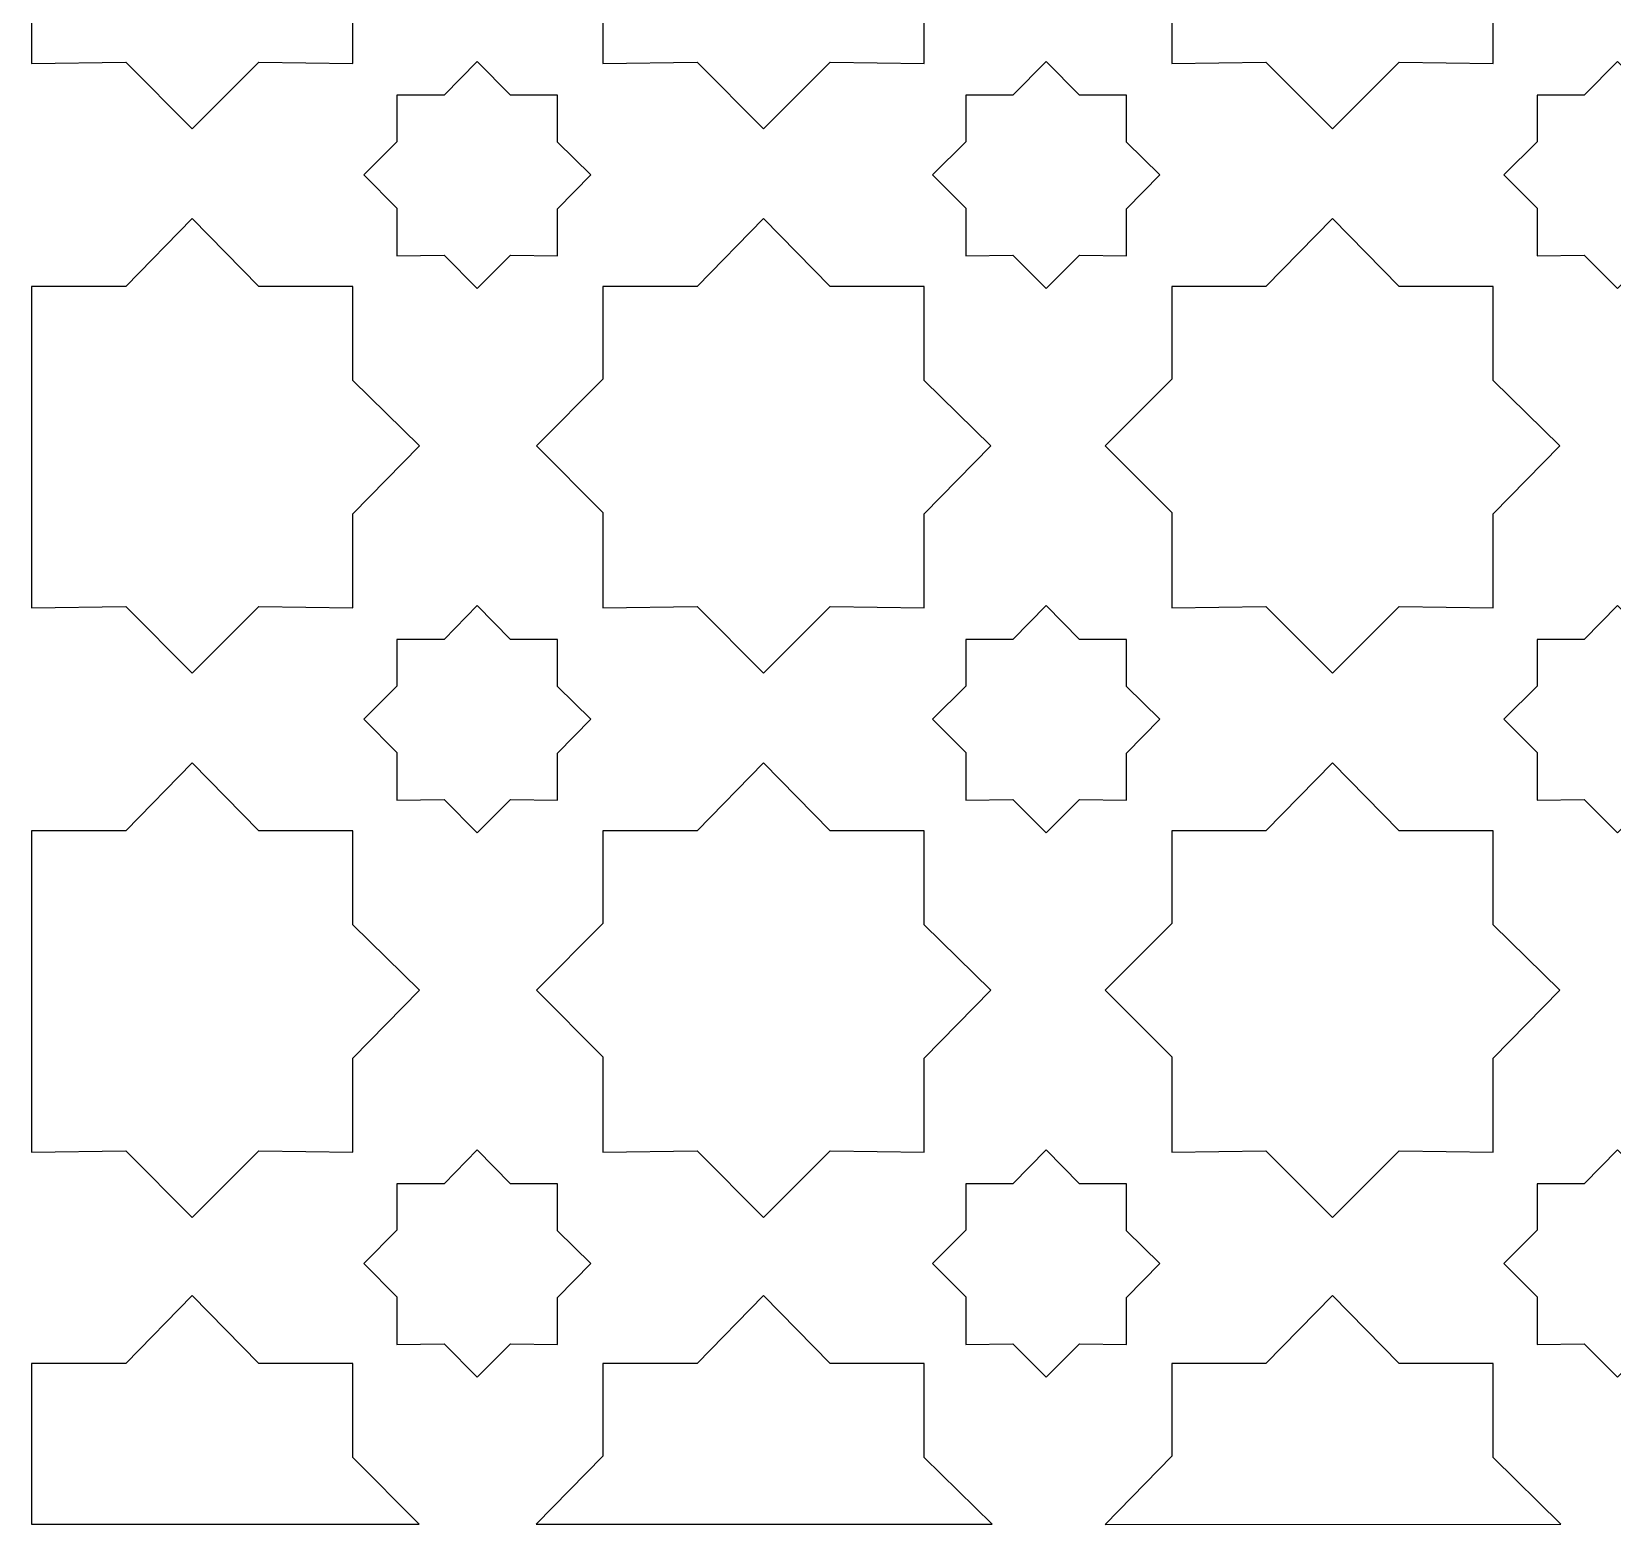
# Model space of a CAD drawing. Header units: centimetres. Extents: x -82 to 82, y -124 to 124.
# Drawn here: x -82.41 to -47.98, y -123.62 to -91.1 of the extents above; entities that cross this region are included whole.
import ezdxf

# ---------------------------------------------------------------- set-up
doc = ezdxf.new("R2010")
doc.units = ezdxf.units.CM
doc.header["$MEASUREMENT"] = 0
doc.layers.add('layer 1', color=7, linetype='Continuous')

msp = doc.modelspace()

# ---------------------------------------------------------------- linework, layer by layer
at = {"layer": 'layer 1', "color": 175}
for points, knots in [([(-82.41179, -84.79789), (-82.41179, -84.79789), (-80.36148, -84.79789), (-80.36148, -84.79789), (-80.36148, -84.79789), (-80.36148, -84.79789), (-78.91178, -83.32079), (-78.91178, -83.32079), (-78.91178, -83.32079), (-78.91178, -83.32079), (-77.46207, -84.79789), (-77.46207, -84.79789), (-77.46207, -84.79789), (-77.46207, -84.79789), (-75.41179, -84.79789), (-75.41179, -84.79789), (-75.41179, -84.79789), (-75.41179, -84.79789), (-75.41179, -86.84817), (-75.41179, -86.84817), (-75.41179, -86.84817), (-75.41179, -86.84817), (-73.96203, -88.27054), (-73.96203, -88.27054), (-73.96203, -88.27054), (-73.96203, -88.27054), (-75.41179, -89.74768), (-75.41179, -89.74768), (-75.41179, -89.74768), (-75.41179, -89.74768), (-75.41179, -91.79789), (-75.41179, -91.79789), (-75.41179, -91.79789), (-75.41179, -91.79789), (-77.46196, -91.77051), (-77.46196, -91.77051), (-77.46196, -91.77051), (-77.46196, -91.77051), (-78.91178, -93.22028), (-78.91178, -93.22028), (-78.91178, -93.22028), (-78.91178, -93.22028), (-80.36156, -91.7705), (-80.36156, -91.7705), (-80.36156, -91.7705), (-80.36156, -91.7705), (-82.41179, -91.79789), (-82.41179, -91.79789), (-82.41179, -91.79789), (-82.41179, -89.46456), (-82.41178, -87.13122), (-82.41179, -84.79789)], [0, 0, 0, 0, 0.07142857, 0.07142857, 0.07142857, 0.07142857, 0.14285714, 0.14285714, 0.14285714, 0.14285714, 0.21428571, 0.21428571, 0.21428571, 0.21428571, 0.28571429, 0.28571429, 0.28571429, 0.28571429, 0.35714286, 0.35714286, 0.35714286, 0.35714286, 0.42857143, 0.42857143, 0.42857143, 0.42857143, 0.5, 0.5, 0.5, 0.5, 0.57142857, 0.57142857, 0.57142857, 0.57142857, 0.64285714, 0.64285714, 0.64285714, 0.64285714, 0.71428571, 0.71428571, 0.71428571, 0.71428571, 0.78571429, 0.78571429, 0.78571429, 0.78571429, 0.85714286, 0.85714286, 0.85714286, 0.85714286, 1, 1, 1, 1]), ([(-69.96578, -86.82081), (-69.96578, -86.82081), (-69.96579, -84.79789), (-69.96579, -84.79789), (-69.96579, -84.79789), (-69.96579, -84.79789), (-67.91548, -84.79789), (-67.91548, -84.79789), (-67.91548, -84.79789), (-67.91548, -84.79789), (-66.46578, -83.32079), (-66.46578, -83.32079), (-66.46578, -83.32079), (-66.46578, -83.32079), (-65.01607, -84.79789), (-65.01607, -84.79789), (-65.01607, -84.79789), (-65.01607, -84.79789), (-62.96579, -84.79789), (-62.96579, -84.79789), (-62.96579, -84.79789), (-62.96579, -84.79789), (-62.96579, -86.84817), (-62.96579, -86.84817), (-62.96579, -86.84817), (-62.96579, -86.84817), (-61.51603, -88.27054), (-61.51603, -88.27054), (-61.51603, -88.27054), (-61.51603, -88.27054), (-62.96579, -89.74768), (-62.96579, -89.74768), (-62.96579, -89.74768), (-62.96579, -89.74768), (-62.96579, -91.79789), (-62.96579, -91.79789), (-62.96579, -91.79789), (-62.96579, -91.79789), (-65.01596, -91.77051), (-65.01596, -91.77051), (-65.01596, -91.77051), (-65.01596, -91.77051), (-66.46578, -93.22028), (-66.46578, -93.22028), (-66.46578, -93.22028), (-66.46578, -93.22028), (-67.91556, -91.7705), (-67.91556, -91.7705), (-67.91556, -91.7705), (-67.91556, -91.7705), (-69.96579, -91.79789), (-69.96579, -91.79789), (-69.96579, -91.79789), (-69.96579, -91.79789), (-69.96579, -89.72027), (-69.96579, -89.72027), (-69.96579, -89.72027), (-69.96579, -89.72027), (-71.41552, -88.27054), (-71.41552, -88.27054), (-71.41552, -88.27054), (-71.41552, -88.27054), (-69.96578, -86.82081), (-69.96578, -86.82081)], [0, 0, 0, 0, 0.05882353, 0.05882353, 0.05882353, 0.05882353, 0.11764706, 0.11764706, 0.11764706, 0.11764706, 0.17647059, 0.17647059, 0.17647059, 0.17647059, 0.23529412, 0.23529412, 0.23529412, 0.23529412, 0.29411765, 0.29411765, 0.29411765, 0.29411765, 0.35294118, 0.35294118, 0.35294118, 0.35294118, 0.41176471, 0.41176471, 0.41176471, 0.41176471, 0.47058824, 0.47058824, 0.47058824, 0.47058824, 0.52941176, 0.52941176, 0.52941176, 0.52941176, 0.58823529, 0.58823529, 0.58823529, 0.58823529, 0.64705882, 0.64705882, 0.64705882, 0.64705882, 0.70588235, 0.70588235, 0.70588235, 0.70588235, 0.76470588, 0.76470588, 0.76470588, 0.76470588, 0.82352941, 0.82352941, 0.82352941, 0.82352941, 0.88235294, 0.88235294, 0.88235294, 0.88235294, 1, 1, 1, 1]), ([(-57.57378, -86.82081), (-57.57378, -86.82081), (-57.57379, -84.79789), (-57.57379, -84.79789), (-57.57379, -84.79789), (-57.57379, -84.79789), (-55.52348, -84.79789), (-55.52348, -84.79789), (-55.52348, -84.79789), (-55.52348, -84.79789), (-54.07378, -83.32079), (-54.07378, -83.32079), (-54.07378, -83.32079), (-54.07378, -83.32079), (-52.62407, -84.79789), (-52.62407, -84.79789), (-52.62407, -84.79789), (-52.62407, -84.79789), (-50.57379, -84.79789), (-50.57379, -84.79789), (-50.57379, -84.79789), (-50.57379, -84.79789), (-50.57379, -86.84817), (-50.57379, -86.84817), (-50.57379, -86.84817), (-50.57379, -86.84817), (-49.12403, -88.27054), (-49.12403, -88.27054), (-49.12403, -88.27054), (-49.12403, -88.27054), (-50.57379, -89.74768), (-50.57379, -89.74768), (-50.57379, -89.74768), (-50.57379, -89.74768), (-50.57379, -91.79789), (-50.57379, -91.79789), (-50.57379, -91.79789), (-50.57379, -91.79789), (-52.62396, -91.77051), (-52.62396, -91.77051), (-52.62396, -91.77051), (-52.62396, -91.77051), (-54.07378, -93.22028), (-54.07378, -93.22028), (-54.07378, -93.22028), (-54.07378, -93.22028), (-55.52356, -91.7705), (-55.52356, -91.7705), (-55.52356, -91.7705), (-55.52356, -91.7705), (-57.57379, -91.79789), (-57.57379, -91.79789), (-57.57379, -91.79789), (-57.57379, -91.79789), (-57.57379, -89.72027), (-57.57379, -89.72027), (-57.57379, -89.72027), (-57.57379, -89.72027), (-59.02352, -88.27054), (-59.02352, -88.27054), (-59.02352, -88.27054), (-59.02352, -88.27054), (-57.57378, -86.82081), (-57.57378, -86.82081)], [0, 0, 0, 0, 0.05882353, 0.05882353, 0.05882353, 0.05882353, 0.11764706, 0.11764706, 0.11764706, 0.11764706, 0.17647059, 0.17647059, 0.17647059, 0.17647059, 0.23529412, 0.23529412, 0.23529412, 0.23529412, 0.29411765, 0.29411765, 0.29411765, 0.29411765, 0.35294118, 0.35294118, 0.35294118, 0.35294118, 0.41176471, 0.41176471, 0.41176471, 0.41176471, 0.47058824, 0.47058824, 0.47058824, 0.47058824, 0.52941176, 0.52941176, 0.52941176, 0.52941176, 0.58823529, 0.58823529, 0.58823529, 0.58823529, 0.64705882, 0.64705882, 0.64705882, 0.64705882, 0.70588235, 0.70588235, 0.70588235, 0.70588235, 0.76470588, 0.76470588, 0.76470588, 0.76470588, 0.82352941, 0.82352941, 0.82352941, 0.82352941, 0.88235294, 0.88235294, 0.88235294, 0.88235294, 1, 1, 1, 1]), ([(-74.45316, -93.50064), (-74.45316, -93.50064), (-74.45316, -92.48913), (-74.45316, -92.48913), (-74.45316, -92.48913), (-74.45316, -92.48913), (-73.42795, -92.48913), (-73.42795, -92.48913), (-73.42795, -92.48913), (-73.42795, -92.48913), (-72.70307, -91.75054), (-72.70307, -91.75054), (-72.70307, -91.75054), (-72.70307, -91.75054), (-71.97817, -92.48913), (-71.97817, -92.48913), (-71.97817, -92.48913), (-71.97817, -92.48913), (-70.95298, -92.48913), (-70.95298, -92.48913), (-70.95298, -92.48913), (-70.95298, -92.48913), (-70.95298, -93.51432), (-70.95298, -93.51432), (-70.95298, -93.51432), (-70.95298, -93.51432), (-70.22806, -94.22554), (-70.22806, -94.22554), (-70.22806, -94.22554), (-70.22806, -94.22554), (-70.95298, -94.96415), (-70.95298, -94.96415), (-70.95298, -94.96415), (-70.95298, -94.96415), (-70.95298, -95.98931), (-70.95298, -95.98931), (-70.95298, -95.98931), (-70.95298, -95.98931), (-71.97812, -95.97562), (-71.97812, -95.97562), (-71.97812, -95.97562), (-71.97812, -95.97562), (-72.70307, -96.70054), (-72.70307, -96.70054), (-72.70307, -96.70054), (-72.70307, -96.70054), (-73.42799, -95.97561), (-73.42799, -95.97561), (-73.42799, -95.97561), (-73.42799, -95.97561), (-74.45316, -95.98931), (-74.45316, -95.98931), (-74.45316, -95.98931), (-74.45316, -95.98931), (-74.45316, -94.95044), (-74.45316, -94.95044), (-74.45316, -94.95044), (-74.45316, -94.95044), (-75.17806, -94.22554), (-75.17806, -94.22554), (-75.17806, -94.22554), (-75.17806, -94.22554), (-74.45316, -93.50064), (-74.45316, -93.50064)], [0, 0, 0, 0, 0.05882353, 0.05882353, 0.05882353, 0.05882353, 0.11764706, 0.11764706, 0.11764706, 0.11764706, 0.17647059, 0.17647059, 0.17647059, 0.17647059, 0.23529412, 0.23529412, 0.23529412, 0.23529412, 0.29411765, 0.29411765, 0.29411765, 0.29411765, 0.35294118, 0.35294118, 0.35294118, 0.35294118, 0.41176471, 0.41176471, 0.41176471, 0.41176471, 0.47058824, 0.47058824, 0.47058824, 0.47058824, 0.52941176, 0.52941176, 0.52941176, 0.52941176, 0.58823529, 0.58823529, 0.58823529, 0.58823529, 0.64705882, 0.64705882, 0.64705882, 0.64705882, 0.70588235, 0.70588235, 0.70588235, 0.70588235, 0.76470588, 0.76470588, 0.76470588, 0.76470588, 0.82352941, 0.82352941, 0.82352941, 0.82352941, 0.88235294, 0.88235294, 0.88235294, 0.88235294, 1, 1, 1, 1]), ([(-62.06116, -93.50064), (-62.06116, -93.50064), (-62.06116, -92.48913), (-62.06116, -92.48913), (-62.06116, -92.48913), (-62.06116, -92.48913), (-61.03595, -92.48913), (-61.03595, -92.48913), (-61.03595, -92.48913), (-61.03595, -92.48913), (-60.31107, -91.75054), (-60.31107, -91.75054), (-60.31107, -91.75054), (-60.31107, -91.75054), (-59.58617, -92.48913), (-59.58617, -92.48913), (-59.58617, -92.48913), (-59.58617, -92.48913), (-58.56098, -92.48913), (-58.56098, -92.48913), (-58.56098, -92.48913), (-58.56098, -92.48913), (-58.56098, -93.51432), (-58.56098, -93.51432), (-58.56098, -93.51432), (-58.56098, -93.51432), (-57.83606, -94.22554), (-57.83606, -94.22554), (-57.83606, -94.22554), (-57.83606, -94.22554), (-58.56098, -94.96415), (-58.56098, -94.96415), (-58.56098, -94.96415), (-58.56098, -94.96415), (-58.56098, -95.98931), (-58.56098, -95.98931), (-58.56098, -95.98931), (-58.56098, -95.98931), (-59.58612, -95.97562), (-59.58612, -95.97562), (-59.58612, -95.97562), (-59.58612, -95.97562), (-60.31107, -96.70054), (-60.31107, -96.70054), (-60.31107, -96.70054), (-60.31107, -96.70054), (-61.03599, -95.97561), (-61.03599, -95.97561), (-61.03599, -95.97561), (-61.03599, -95.97561), (-62.06116, -95.98931), (-62.06116, -95.98931), (-62.06116, -95.98931), (-62.06116, -95.98931), (-62.06116, -94.95044), (-62.06116, -94.95044), (-62.06116, -94.95044), (-62.06116, -94.95044), (-62.78606, -94.22554), (-62.78606, -94.22554), (-62.78606, -94.22554), (-62.78606, -94.22554), (-62.06116, -93.50064), (-62.06116, -93.50064)], [0, 0, 0, 0, 0.05882353, 0.05882353, 0.05882353, 0.05882353, 0.11764706, 0.11764706, 0.11764706, 0.11764706, 0.17647059, 0.17647059, 0.17647059, 0.17647059, 0.23529412, 0.23529412, 0.23529412, 0.23529412, 0.29411765, 0.29411765, 0.29411765, 0.29411765, 0.35294118, 0.35294118, 0.35294118, 0.35294118, 0.41176471, 0.41176471, 0.41176471, 0.41176471, 0.47058824, 0.47058824, 0.47058824, 0.47058824, 0.52941176, 0.52941176, 0.52941176, 0.52941176, 0.58823529, 0.58823529, 0.58823529, 0.58823529, 0.64705882, 0.64705882, 0.64705882, 0.64705882, 0.70588235, 0.70588235, 0.70588235, 0.70588235, 0.76470588, 0.76470588, 0.76470588, 0.76470588, 0.82352941, 0.82352941, 0.82352941, 0.82352941, 0.88235294, 0.88235294, 0.88235294, 0.88235294, 1, 1, 1, 1]), ([(-49.61516, -93.50064), (-49.61516, -93.50064), (-49.61516, -92.48913), (-49.61516, -92.48913), (-49.61516, -92.48913), (-49.61516, -92.48913), (-48.58995, -92.48913), (-48.58995, -92.48913), (-48.58995, -92.48913), (-48.58995, -92.48913), (-47.86507, -91.75054), (-47.86507, -91.75054), (-47.86507, -91.75054), (-47.86507, -91.75054), (-47.14017, -92.48913), (-47.14017, -92.48913), (-47.14017, -92.48913), (-47.14017, -92.48913), (-46.11498, -92.48913), (-46.11498, -92.48913), (-46.11498, -92.48913), (-46.11498, -92.48913), (-46.11498, -93.51432), (-46.11498, -93.51432), (-46.11498, -93.51432), (-46.11498, -93.51432), (-45.39006, -94.22554), (-45.39006, -94.22554), (-45.39006, -94.22554), (-45.39006, -94.22554), (-46.11498, -94.96415), (-46.11498, -94.96415), (-46.11498, -94.96415), (-46.11498, -94.96415), (-46.11498, -95.98931), (-46.11498, -95.98931), (-46.11498, -95.98931), (-46.11498, -95.98931), (-47.14012, -95.97562), (-47.14012, -95.97562), (-47.14012, -95.97562), (-47.14012, -95.97562), (-47.86507, -96.70054), (-47.86507, -96.70054), (-47.86507, -96.70054), (-47.86507, -96.70054), (-48.58999, -95.97561), (-48.58999, -95.97561), (-48.58999, -95.97561), (-48.58999, -95.97561), (-49.61516, -95.98931), (-49.61516, -95.98931), (-49.61516, -95.98931), (-49.61516, -95.98931), (-49.61516, -94.95044), (-49.61516, -94.95044), (-49.61516, -94.95044), (-49.61516, -94.95044), (-50.34006, -94.22554), (-50.34006, -94.22554), (-50.34006, -94.22554), (-50.34006, -94.22554), (-49.61516, -93.50064), (-49.61516, -93.50064)], [0, 0, 0, 0, 0.05882353, 0.05882353, 0.05882353, 0.05882353, 0.11764706, 0.11764706, 0.11764706, 0.11764706, 0.17647059, 0.17647059, 0.17647059, 0.17647059, 0.23529412, 0.23529412, 0.23529412, 0.23529412, 0.29411765, 0.29411765, 0.29411765, 0.29411765, 0.35294118, 0.35294118, 0.35294118, 0.35294118, 0.41176471, 0.41176471, 0.41176471, 0.41176471, 0.47058824, 0.47058824, 0.47058824, 0.47058824, 0.52941176, 0.52941176, 0.52941176, 0.52941176, 0.58823529, 0.58823529, 0.58823529, 0.58823529, 0.64705882, 0.64705882, 0.64705882, 0.64705882, 0.70588235, 0.70588235, 0.70588235, 0.70588235, 0.76470588, 0.76470588, 0.76470588, 0.76470588, 0.82352941, 0.82352941, 0.82352941, 0.82352941, 0.88235294, 0.88235294, 0.88235294, 0.88235294, 1, 1, 1, 1]), ([(-82.41179, -96.65359), (-82.41179, -96.65359), (-80.36148, -96.65359), (-80.36148, -96.65359), (-80.36148, -96.65359), (-80.36148, -96.65359), (-78.91178, -95.17649), (-78.91178, -95.17649), (-78.91178, -95.17649), (-78.91178, -95.17649), (-77.46207, -96.65359), (-77.46207, -96.65359), (-77.46207, -96.65359), (-77.46207, -96.65359), (-75.41179, -96.65359), (-75.41179, -96.65359), (-75.41179, -96.65359), (-75.41179, -96.65359), (-75.41179, -98.70387), (-75.41179, -98.70387), (-75.41179, -98.70387), (-75.41179, -98.70387), (-73.96203, -100.12624), (-73.96203, -100.12624), (-73.96203, -100.12624), (-73.96203, -100.12624), (-75.41179, -101.60338), (-75.41179, -101.60338), (-75.41179, -101.60338), (-75.41179, -101.60338), (-75.41179, -103.65359), (-75.41179, -103.65359), (-75.41179, -103.65359), (-75.41179, -103.65359), (-77.46196, -103.62621), (-77.46196, -103.62621), (-77.46196, -103.62621), (-77.46196, -103.62621), (-78.91178, -105.07598), (-78.91178, -105.07598), (-78.91178, -105.07598), (-78.91178, -105.07598), (-80.36156, -103.6262), (-80.36156, -103.6262), (-80.36156, -103.6262), (-80.36156, -103.6262), (-82.41179, -103.65359), (-82.41179, -103.65359), (-82.41179, -103.65359), (-82.41179, -101.32026), (-82.41178, -98.98692), (-82.41179, -96.65359)], [0, 0, 0, 0, 0.07142857, 0.07142857, 0.07142857, 0.07142857, 0.14285714, 0.14285714, 0.14285714, 0.14285714, 0.21428571, 0.21428571, 0.21428571, 0.21428571, 0.28571429, 0.28571429, 0.28571429, 0.28571429, 0.35714286, 0.35714286, 0.35714286, 0.35714286, 0.42857143, 0.42857143, 0.42857143, 0.42857143, 0.5, 0.5, 0.5, 0.5, 0.57142857, 0.57142857, 0.57142857, 0.57142857, 0.64285714, 0.64285714, 0.64285714, 0.64285714, 0.71428571, 0.71428571, 0.71428571, 0.71428571, 0.78571429, 0.78571429, 0.78571429, 0.78571429, 0.85714286, 0.85714286, 0.85714286, 0.85714286, 1, 1, 1, 1]), ([(-69.96578, -98.67651), (-69.96578, -98.67651), (-69.96579, -96.65359), (-69.96579, -96.65359), (-69.96579, -96.65359), (-69.96579, -96.65359), (-67.91548, -96.65359), (-67.91548, -96.65359), (-67.91548, -96.65359), (-67.91548, -96.65359), (-66.46578, -95.17649), (-66.46578, -95.17649), (-66.46578, -95.17649), (-66.46578, -95.17649), (-65.01607, -96.65359), (-65.01607, -96.65359), (-65.01607, -96.65359), (-65.01607, -96.65359), (-62.96579, -96.65359), (-62.96579, -96.65359), (-62.96579, -96.65359), (-62.96579, -96.65359), (-62.96579, -98.70387), (-62.96579, -98.70387), (-62.96579, -98.70387), (-62.96579, -98.70387), (-61.51603, -100.12624), (-61.51603, -100.12624), (-61.51603, -100.12624), (-61.51603, -100.12624), (-62.96579, -101.60338), (-62.96579, -101.60338), (-62.96579, -101.60338), (-62.96579, -101.60338), (-62.96579, -103.65359), (-62.96579, -103.65359), (-62.96579, -103.65359), (-62.96579, -103.65359), (-65.01596, -103.62621), (-65.01596, -103.62621), (-65.01596, -103.62621), (-65.01596, -103.62621), (-66.46578, -105.07598), (-66.46578, -105.07598), (-66.46578, -105.07598), (-66.46578, -105.07598), (-67.91556, -103.6262), (-67.91556, -103.6262), (-67.91556, -103.6262), (-67.91556, -103.6262), (-69.96579, -103.65359), (-69.96579, -103.65359), (-69.96579, -103.65359), (-69.96579, -103.65359), (-69.96579, -101.57597), (-69.96579, -101.57597), (-69.96579, -101.57597), (-69.96579, -101.57597), (-71.41552, -100.12624), (-71.41552, -100.12624), (-71.41552, -100.12624), (-71.41552, -100.12624), (-69.96578, -98.67651), (-69.96578, -98.67651)], [0, 0, 0, 0, 0.05882353, 0.05882353, 0.05882353, 0.05882353, 0.11764706, 0.11764706, 0.11764706, 0.11764706, 0.17647059, 0.17647059, 0.17647059, 0.17647059, 0.23529412, 0.23529412, 0.23529412, 0.23529412, 0.29411765, 0.29411765, 0.29411765, 0.29411765, 0.35294118, 0.35294118, 0.35294118, 0.35294118, 0.41176471, 0.41176471, 0.41176471, 0.41176471, 0.47058824, 0.47058824, 0.47058824, 0.47058824, 0.52941176, 0.52941176, 0.52941176, 0.52941176, 0.58823529, 0.58823529, 0.58823529, 0.58823529, 0.64705882, 0.64705882, 0.64705882, 0.64705882, 0.70588235, 0.70588235, 0.70588235, 0.70588235, 0.76470588, 0.76470588, 0.76470588, 0.76470588, 0.82352941, 0.82352941, 0.82352941, 0.82352941, 0.88235294, 0.88235294, 0.88235294, 0.88235294, 1, 1, 1, 1]), ([(-57.57378, -98.67651), (-57.57378, -98.67651), (-57.57379, -96.65359), (-57.57379, -96.65359), (-57.57379, -96.65359), (-57.57379, -96.65359), (-55.52348, -96.65359), (-55.52348, -96.65359), (-55.52348, -96.65359), (-55.52348, -96.65359), (-54.07378, -95.17649), (-54.07378, -95.17649), (-54.07378, -95.17649), (-54.07378, -95.17649), (-52.62407, -96.65359), (-52.62407, -96.65359), (-52.62407, -96.65359), (-52.62407, -96.65359), (-50.57379, -96.65359), (-50.57379, -96.65359), (-50.57379, -96.65359), (-50.57379, -96.65359), (-50.57379, -98.70387), (-50.57379, -98.70387), (-50.57379, -98.70387), (-50.57379, -98.70387), (-49.12403, -100.12624), (-49.12403, -100.12624), (-49.12403, -100.12624), (-49.12403, -100.12624), (-50.57379, -101.60338), (-50.57379, -101.60338), (-50.57379, -101.60338), (-50.57379, -101.60338), (-50.57379, -103.65359), (-50.57379, -103.65359), (-50.57379, -103.65359), (-50.57379, -103.65359), (-52.62396, -103.62621), (-52.62396, -103.62621), (-52.62396, -103.62621), (-52.62396, -103.62621), (-54.07378, -105.07598), (-54.07378, -105.07598), (-54.07378, -105.07598), (-54.07378, -105.07598), (-55.52356, -103.6262), (-55.52356, -103.6262), (-55.52356, -103.6262), (-55.52356, -103.6262), (-57.57379, -103.65359), (-57.57379, -103.65359), (-57.57379, -103.65359), (-57.57379, -103.65359), (-57.57379, -101.57597), (-57.57379, -101.57597), (-57.57379, -101.57597), (-57.57379, -101.57597), (-59.02352, -100.12624), (-59.02352, -100.12624), (-59.02352, -100.12624), (-59.02352, -100.12624), (-57.57378, -98.67651), (-57.57378, -98.67651)], [0, 0, 0, 0, 0.05882353, 0.05882353, 0.05882353, 0.05882353, 0.11764706, 0.11764706, 0.11764706, 0.11764706, 0.17647059, 0.17647059, 0.17647059, 0.17647059, 0.23529412, 0.23529412, 0.23529412, 0.23529412, 0.29411765, 0.29411765, 0.29411765, 0.29411765, 0.35294118, 0.35294118, 0.35294118, 0.35294118, 0.41176471, 0.41176471, 0.41176471, 0.41176471, 0.47058824, 0.47058824, 0.47058824, 0.47058824, 0.52941176, 0.52941176, 0.52941176, 0.52941176, 0.58823529, 0.58823529, 0.58823529, 0.58823529, 0.64705882, 0.64705882, 0.64705882, 0.64705882, 0.70588235, 0.70588235, 0.70588235, 0.70588235, 0.76470588, 0.76470588, 0.76470588, 0.76470588, 0.82352941, 0.82352941, 0.82352941, 0.82352941, 0.88235294, 0.88235294, 0.88235294, 0.88235294, 1, 1, 1, 1]), ([(-74.45316, -105.35634), (-74.45316, -105.35634), (-74.45316, -104.34483), (-74.45316, -104.34483), (-74.45316, -104.34483), (-74.45316, -104.34483), (-73.42795, -104.34483), (-73.42795, -104.34483), (-73.42795, -104.34483), (-73.42795, -104.34483), (-72.70307, -103.60624), (-72.70307, -103.60624), (-72.70307, -103.60624), (-72.70307, -103.60624), (-71.97817, -104.34483), (-71.97817, -104.34483), (-71.97817, -104.34483), (-71.97817, -104.34483), (-70.95298, -104.34483), (-70.95298, -104.34483), (-70.95298, -104.34483), (-70.95298, -104.34483), (-70.95298, -105.37002), (-70.95298, -105.37002), (-70.95298, -105.37002), (-70.95298, -105.37002), (-70.22806, -106.08124), (-70.22806, -106.08124), (-70.22806, -106.08124), (-70.22806, -106.08124), (-70.95298, -106.81985), (-70.95298, -106.81985), (-70.95298, -106.81985), (-70.95298, -106.81985), (-70.95298, -107.84501), (-70.95298, -107.84501), (-70.95298, -107.84501), (-70.95298, -107.84501), (-71.97812, -107.83132), (-71.97812, -107.83132), (-71.97812, -107.83132), (-71.97812, -107.83132), (-72.70307, -108.55624), (-72.70307, -108.55624), (-72.70307, -108.55624), (-72.70307, -108.55624), (-73.42799, -107.83131), (-73.42799, -107.83131), (-73.42799, -107.83131), (-73.42799, -107.83131), (-74.45316, -107.84501), (-74.45316, -107.84501), (-74.45316, -107.84501), (-74.45316, -107.84501), (-74.45316, -106.80614), (-74.45316, -106.80614), (-74.45316, -106.80614), (-74.45316, -106.80614), (-75.17806, -106.08124), (-75.17806, -106.08124), (-75.17806, -106.08124), (-75.17806, -106.08124), (-74.45316, -105.35634), (-74.45316, -105.35634)], [0, 0, 0, 0, 0.05882353, 0.05882353, 0.05882353, 0.05882353, 0.11764706, 0.11764706, 0.11764706, 0.11764706, 0.17647059, 0.17647059, 0.17647059, 0.17647059, 0.23529412, 0.23529412, 0.23529412, 0.23529412, 0.29411765, 0.29411765, 0.29411765, 0.29411765, 0.35294118, 0.35294118, 0.35294118, 0.35294118, 0.41176471, 0.41176471, 0.41176471, 0.41176471, 0.47058824, 0.47058824, 0.47058824, 0.47058824, 0.52941176, 0.52941176, 0.52941176, 0.52941176, 0.58823529, 0.58823529, 0.58823529, 0.58823529, 0.64705882, 0.64705882, 0.64705882, 0.64705882, 0.70588235, 0.70588235, 0.70588235, 0.70588235, 0.76470588, 0.76470588, 0.76470588, 0.76470588, 0.82352941, 0.82352941, 0.82352941, 0.82352941, 0.88235294, 0.88235294, 0.88235294, 0.88235294, 1, 1, 1, 1]), ([(-62.06116, -105.35634), (-62.06116, -105.35634), (-62.06116, -104.34483), (-62.06116, -104.34483), (-62.06116, -104.34483), (-62.06116, -104.34483), (-61.03595, -104.34483), (-61.03595, -104.34483), (-61.03595, -104.34483), (-61.03595, -104.34483), (-60.31107, -103.60624), (-60.31107, -103.60624), (-60.31107, -103.60624), (-60.31107, -103.60624), (-59.58617, -104.34483), (-59.58617, -104.34483), (-59.58617, -104.34483), (-59.58617, -104.34483), (-58.56098, -104.34483), (-58.56098, -104.34483), (-58.56098, -104.34483), (-58.56098, -104.34483), (-58.56098, -105.37002), (-58.56098, -105.37002), (-58.56098, -105.37002), (-58.56098, -105.37002), (-57.83606, -106.08124), (-57.83606, -106.08124), (-57.83606, -106.08124), (-57.83606, -106.08124), (-58.56098, -106.81985), (-58.56098, -106.81985), (-58.56098, -106.81985), (-58.56098, -106.81985), (-58.56098, -107.84501), (-58.56098, -107.84501), (-58.56098, -107.84501), (-58.56098, -107.84501), (-59.58612, -107.83132), (-59.58612, -107.83132), (-59.58612, -107.83132), (-59.58612, -107.83132), (-60.31107, -108.55624), (-60.31107, -108.55624), (-60.31107, -108.55624), (-60.31107, -108.55624), (-61.03599, -107.83131), (-61.03599, -107.83131), (-61.03599, -107.83131), (-61.03599, -107.83131), (-62.06116, -107.84501), (-62.06116, -107.84501), (-62.06116, -107.84501), (-62.06116, -107.84501), (-62.06116, -106.80614), (-62.06116, -106.80614), (-62.06116, -106.80614), (-62.06116, -106.80614), (-62.78606, -106.08124), (-62.78606, -106.08124), (-62.78606, -106.08124), (-62.78606, -106.08124), (-62.06116, -105.35634), (-62.06116, -105.35634)], [0, 0, 0, 0, 0.05882353, 0.05882353, 0.05882353, 0.05882353, 0.11764706, 0.11764706, 0.11764706, 0.11764706, 0.17647059, 0.17647059, 0.17647059, 0.17647059, 0.23529412, 0.23529412, 0.23529412, 0.23529412, 0.29411765, 0.29411765, 0.29411765, 0.29411765, 0.35294118, 0.35294118, 0.35294118, 0.35294118, 0.41176471, 0.41176471, 0.41176471, 0.41176471, 0.47058824, 0.47058824, 0.47058824, 0.47058824, 0.52941176, 0.52941176, 0.52941176, 0.52941176, 0.58823529, 0.58823529, 0.58823529, 0.58823529, 0.64705882, 0.64705882, 0.64705882, 0.64705882, 0.70588235, 0.70588235, 0.70588235, 0.70588235, 0.76470588, 0.76470588, 0.76470588, 0.76470588, 0.82352941, 0.82352941, 0.82352941, 0.82352941, 0.88235294, 0.88235294, 0.88235294, 0.88235294, 1, 1, 1, 1]), ([(-49.61516, -105.35634), (-49.61516, -105.35634), (-49.61516, -104.34483), (-49.61516, -104.34483), (-49.61516, -104.34483), (-49.61516, -104.34483), (-48.58995, -104.34483), (-48.58995, -104.34483), (-48.58995, -104.34483), (-48.58995, -104.34483), (-47.86507, -103.60624), (-47.86507, -103.60624), (-47.86507, -103.60624), (-47.86507, -103.60624), (-47.14017, -104.34483), (-47.14017, -104.34483), (-47.14017, -104.34483), (-47.14017, -104.34483), (-46.11498, -104.34483), (-46.11498, -104.34483), (-46.11498, -104.34483), (-46.11498, -104.34483), (-46.11498, -105.37002), (-46.11498, -105.37002), (-46.11498, -105.37002), (-46.11498, -105.37002), (-45.39006, -106.08124), (-45.39006, -106.08124), (-45.39006, -106.08124), (-45.39006, -106.08124), (-46.11498, -106.81985), (-46.11498, -106.81985), (-46.11498, -106.81985), (-46.11498, -106.81985), (-46.11498, -107.84501), (-46.11498, -107.84501), (-46.11498, -107.84501), (-46.11498, -107.84501), (-47.14012, -107.83132), (-47.14012, -107.83132), (-47.14012, -107.83132), (-47.14012, -107.83132), (-47.86507, -108.55624), (-47.86507, -108.55624), (-47.86507, -108.55624), (-47.86507, -108.55624), (-48.58999, -107.83131), (-48.58999, -107.83131), (-48.58999, -107.83131), (-48.58999, -107.83131), (-49.61516, -107.84501), (-49.61516, -107.84501), (-49.61516, -107.84501), (-49.61516, -107.84501), (-49.61516, -106.80614), (-49.61516, -106.80614), (-49.61516, -106.80614), (-49.61516, -106.80614), (-50.34006, -106.08124), (-50.34006, -106.08124), (-50.34006, -106.08124), (-50.34006, -106.08124), (-49.61516, -105.35634), (-49.61516, -105.35634)], [0, 0, 0, 0, 0.05882353, 0.05882353, 0.05882353, 0.05882353, 0.11764706, 0.11764706, 0.11764706, 0.11764706, 0.17647059, 0.17647059, 0.17647059, 0.17647059, 0.23529412, 0.23529412, 0.23529412, 0.23529412, 0.29411765, 0.29411765, 0.29411765, 0.29411765, 0.35294118, 0.35294118, 0.35294118, 0.35294118, 0.41176471, 0.41176471, 0.41176471, 0.41176471, 0.47058824, 0.47058824, 0.47058824, 0.47058824, 0.52941176, 0.52941176, 0.52941176, 0.52941176, 0.58823529, 0.58823529, 0.58823529, 0.58823529, 0.64705882, 0.64705882, 0.64705882, 0.64705882, 0.70588235, 0.70588235, 0.70588235, 0.70588235, 0.76470588, 0.76470588, 0.76470588, 0.76470588, 0.82352941, 0.82352941, 0.82352941, 0.82352941, 0.88235294, 0.88235294, 0.88235294, 0.88235294, 1, 1, 1, 1]), ([(-82.41179, -108.50929), (-82.41179, -108.50929), (-80.36148, -108.50929), (-80.36148, -108.50929), (-80.36148, -108.50929), (-80.36148, -108.50929), (-78.91178, -107.03219), (-78.91178, -107.03219), (-78.91178, -107.03219), (-78.91178, -107.03219), (-77.46207, -108.50929), (-77.46207, -108.50929), (-77.46207, -108.50929), (-77.46207, -108.50929), (-75.41179, -108.50929), (-75.41179, -108.50929), (-75.41179, -108.50929), (-75.41179, -108.50929), (-75.41179, -110.55957), (-75.41179, -110.55957), (-75.41179, -110.55957), (-75.41179, -110.55957), (-73.96203, -111.98194), (-73.96203, -111.98194), (-73.96203, -111.98194), (-73.96203, -111.98194), (-75.41179, -113.45908), (-75.41179, -113.45908), (-75.41179, -113.45908), (-75.41179, -113.45908), (-75.41179, -115.50929), (-75.41179, -115.50929), (-75.41179, -115.50929), (-75.41179, -115.50929), (-77.46196, -115.48191), (-77.46196, -115.48191), (-77.46196, -115.48191), (-77.46196, -115.48191), (-78.91178, -116.93168), (-78.91178, -116.93168), (-78.91178, -116.93168), (-78.91178, -116.93168), (-80.36156, -115.4819), (-80.36156, -115.4819), (-80.36156, -115.4819), (-80.36156, -115.4819), (-82.41179, -115.50929), (-82.41179, -115.50929), (-82.41179, -115.50929), (-82.41179, -113.17596), (-82.41178, -110.84262), (-82.41179, -108.50929)], [0, 0, 0, 0, 0.07142857, 0.07142857, 0.07142857, 0.07142857, 0.14285714, 0.14285714, 0.14285714, 0.14285714, 0.21428571, 0.21428571, 0.21428571, 0.21428571, 0.28571429, 0.28571429, 0.28571429, 0.28571429, 0.35714286, 0.35714286, 0.35714286, 0.35714286, 0.42857143, 0.42857143, 0.42857143, 0.42857143, 0.5, 0.5, 0.5, 0.5, 0.57142857, 0.57142857, 0.57142857, 0.57142857, 0.64285714, 0.64285714, 0.64285714, 0.64285714, 0.71428571, 0.71428571, 0.71428571, 0.71428571, 0.78571429, 0.78571429, 0.78571429, 0.78571429, 0.85714286, 0.85714286, 0.85714286, 0.85714286, 1, 1, 1, 1]), ([(-69.96578, -110.53221), (-69.96578, -110.53221), (-69.96579, -108.50929), (-69.96579, -108.50929), (-69.96579, -108.50929), (-69.96579, -108.50929), (-67.91548, -108.50929), (-67.91548, -108.50929), (-67.91548, -108.50929), (-67.91548, -108.50929), (-66.46578, -107.03219), (-66.46578, -107.03219), (-66.46578, -107.03219), (-66.46578, -107.03219), (-65.01607, -108.50929), (-65.01607, -108.50929), (-65.01607, -108.50929), (-65.01607, -108.50929), (-62.96579, -108.50929), (-62.96579, -108.50929), (-62.96579, -108.50929), (-62.96579, -108.50929), (-62.96579, -110.55957), (-62.96579, -110.55957), (-62.96579, -110.55957), (-62.96579, -110.55957), (-61.51603, -111.98194), (-61.51603, -111.98194), (-61.51603, -111.98194), (-61.51603, -111.98194), (-62.96579, -113.45908), (-62.96579, -113.45908), (-62.96579, -113.45908), (-62.96579, -113.45908), (-62.96579, -115.50929), (-62.96579, -115.50929), (-62.96579, -115.50929), (-62.96579, -115.50929), (-65.01596, -115.48191), (-65.01596, -115.48191), (-65.01596, -115.48191), (-65.01596, -115.48191), (-66.46578, -116.93168), (-66.46578, -116.93168), (-66.46578, -116.93168), (-66.46578, -116.93168), (-67.91556, -115.4819), (-67.91556, -115.4819), (-67.91556, -115.4819), (-67.91556, -115.4819), (-69.96579, -115.50929), (-69.96579, -115.50929), (-69.96579, -115.50929), (-69.96579, -115.50929), (-69.96579, -113.43167), (-69.96579, -113.43167), (-69.96579, -113.43167), (-69.96579, -113.43167), (-71.41552, -111.98194), (-71.41552, -111.98194), (-71.41552, -111.98194), (-71.41552, -111.98194), (-69.96578, -110.53221), (-69.96578, -110.53221)], [0, 0, 0, 0, 0.05882353, 0.05882353, 0.05882353, 0.05882353, 0.11764706, 0.11764706, 0.11764706, 0.11764706, 0.17647059, 0.17647059, 0.17647059, 0.17647059, 0.23529412, 0.23529412, 0.23529412, 0.23529412, 0.29411765, 0.29411765, 0.29411765, 0.29411765, 0.35294118, 0.35294118, 0.35294118, 0.35294118, 0.41176471, 0.41176471, 0.41176471, 0.41176471, 0.47058824, 0.47058824, 0.47058824, 0.47058824, 0.52941176, 0.52941176, 0.52941176, 0.52941176, 0.58823529, 0.58823529, 0.58823529, 0.58823529, 0.64705882, 0.64705882, 0.64705882, 0.64705882, 0.70588235, 0.70588235, 0.70588235, 0.70588235, 0.76470588, 0.76470588, 0.76470588, 0.76470588, 0.82352941, 0.82352941, 0.82352941, 0.82352941, 0.88235294, 0.88235294, 0.88235294, 0.88235294, 1, 1, 1, 1]), ([(-57.57378, -110.53221), (-57.57378, -110.53221), (-57.57379, -108.50929), (-57.57379, -108.50929), (-57.57379, -108.50929), (-57.57379, -108.50929), (-55.52348, -108.50929), (-55.52348, -108.50929), (-55.52348, -108.50929), (-55.52348, -108.50929), (-54.07378, -107.03219), (-54.07378, -107.03219), (-54.07378, -107.03219), (-54.07378, -107.03219), (-52.62407, -108.50929), (-52.62407, -108.50929), (-52.62407, -108.50929), (-52.62407, -108.50929), (-50.57379, -108.50929), (-50.57379, -108.50929), (-50.57379, -108.50929), (-50.57379, -108.50929), (-50.57379, -110.55957), (-50.57379, -110.55957), (-50.57379, -110.55957), (-50.57379, -110.55957), (-49.12403, -111.98194), (-49.12403, -111.98194), (-49.12403, -111.98194), (-49.12403, -111.98194), (-50.57379, -113.45908), (-50.57379, -113.45908), (-50.57379, -113.45908), (-50.57379, -113.45908), (-50.57379, -115.50929), (-50.57379, -115.50929), (-50.57379, -115.50929), (-50.57379, -115.50929), (-52.62396, -115.48191), (-52.62396, -115.48191), (-52.62396, -115.48191), (-52.62396, -115.48191), (-54.07378, -116.93168), (-54.07378, -116.93168), (-54.07378, -116.93168), (-54.07378, -116.93168), (-55.52356, -115.4819), (-55.52356, -115.4819), (-55.52356, -115.4819), (-55.52356, -115.4819), (-57.57379, -115.50929), (-57.57379, -115.50929), (-57.57379, -115.50929), (-57.57379, -115.50929), (-57.57379, -113.43167), (-57.57379, -113.43167), (-57.57379, -113.43167), (-57.57379, -113.43167), (-59.02352, -111.98194), (-59.02352, -111.98194), (-59.02352, -111.98194), (-59.02352, -111.98194), (-57.57378, -110.53221), (-57.57378, -110.53221)], [0, 0, 0, 0, 0.05882353, 0.05882353, 0.05882353, 0.05882353, 0.11764706, 0.11764706, 0.11764706, 0.11764706, 0.17647059, 0.17647059, 0.17647059, 0.17647059, 0.23529412, 0.23529412, 0.23529412, 0.23529412, 0.29411765, 0.29411765, 0.29411765, 0.29411765, 0.35294118, 0.35294118, 0.35294118, 0.35294118, 0.41176471, 0.41176471, 0.41176471, 0.41176471, 0.47058824, 0.47058824, 0.47058824, 0.47058824, 0.52941176, 0.52941176, 0.52941176, 0.52941176, 0.58823529, 0.58823529, 0.58823529, 0.58823529, 0.64705882, 0.64705882, 0.64705882, 0.64705882, 0.70588235, 0.70588235, 0.70588235, 0.70588235, 0.76470588, 0.76470588, 0.76470588, 0.76470588, 0.82352941, 0.82352941, 0.82352941, 0.82352941, 0.88235294, 0.88235294, 0.88235294, 0.88235294, 1, 1, 1, 1]), ([(-74.45316, -117.21204), (-74.45316, -117.21204), (-74.45316, -116.20053), (-74.45316, -116.20053), (-74.45316, -116.20053), (-74.45316, -116.20053), (-73.42795, -116.20053), (-73.42795, -116.20053), (-73.42795, -116.20053), (-73.42795, -116.20053), (-72.70307, -115.46194), (-72.70307, -115.46194), (-72.70307, -115.46194), (-72.70307, -115.46194), (-71.97817, -116.20053), (-71.97817, -116.20053), (-71.97817, -116.20053), (-71.97817, -116.20053), (-70.95298, -116.20053), (-70.95298, -116.20053), (-70.95298, -116.20053), (-70.95298, -116.20053), (-70.95298, -117.22572), (-70.95298, -117.22572), (-70.95298, -117.22572), (-70.95298, -117.22572), (-70.22806, -117.93694), (-70.22806, -117.93694), (-70.22806, -117.93694), (-70.22806, -117.93694), (-70.95298, -118.67555), (-70.95298, -118.67555), (-70.95298, -118.67555), (-70.95298, -118.67555), (-70.95298, -119.70071), (-70.95298, -119.70071), (-70.95298, -119.70071), (-70.95298, -119.70071), (-71.97812, -119.68702), (-71.97812, -119.68702), (-71.97812, -119.68702), (-71.97812, -119.68702), (-72.70307, -120.41194), (-72.70307, -120.41194), (-72.70307, -120.41194), (-72.70307, -120.41194), (-73.42799, -119.68701), (-73.42799, -119.68701), (-73.42799, -119.68701), (-73.42799, -119.68701), (-74.45316, -119.70071), (-74.45316, -119.70071), (-74.45316, -119.70071), (-74.45316, -119.70071), (-74.45316, -118.66184), (-74.45316, -118.66184), (-74.45316, -118.66184), (-74.45316, -118.66184), (-75.17806, -117.93694), (-75.17806, -117.93694), (-75.17806, -117.93694), (-75.17806, -117.93694), (-74.45316, -117.21204), (-74.45316, -117.21204)], [0, 0, 0, 0, 0.05882353, 0.05882353, 0.05882353, 0.05882353, 0.11764706, 0.11764706, 0.11764706, 0.11764706, 0.17647059, 0.17647059, 0.17647059, 0.17647059, 0.23529412, 0.23529412, 0.23529412, 0.23529412, 0.29411765, 0.29411765, 0.29411765, 0.29411765, 0.35294118, 0.35294118, 0.35294118, 0.35294118, 0.41176471, 0.41176471, 0.41176471, 0.41176471, 0.47058824, 0.47058824, 0.47058824, 0.47058824, 0.52941176, 0.52941176, 0.52941176, 0.52941176, 0.58823529, 0.58823529, 0.58823529, 0.58823529, 0.64705882, 0.64705882, 0.64705882, 0.64705882, 0.70588235, 0.70588235, 0.70588235, 0.70588235, 0.76470588, 0.76470588, 0.76470588, 0.76470588, 0.82352941, 0.82352941, 0.82352941, 0.82352941, 0.88235294, 0.88235294, 0.88235294, 0.88235294, 1, 1, 1, 1]), ([(-62.06116, -117.21204), (-62.06116, -117.21204), (-62.06116, -116.20053), (-62.06116, -116.20053), (-62.06116, -116.20053), (-62.06116, -116.20053), (-61.03595, -116.20053), (-61.03595, -116.20053), (-61.03595, -116.20053), (-61.03595, -116.20053), (-60.31107, -115.46194), (-60.31107, -115.46194), (-60.31107, -115.46194), (-60.31107, -115.46194), (-59.58617, -116.20053), (-59.58617, -116.20053), (-59.58617, -116.20053), (-59.58617, -116.20053), (-58.56098, -116.20053), (-58.56098, -116.20053), (-58.56098, -116.20053), (-58.56098, -116.20053), (-58.56098, -117.22572), (-58.56098, -117.22572), (-58.56098, -117.22572), (-58.56098, -117.22572), (-57.83606, -117.93694), (-57.83606, -117.93694), (-57.83606, -117.93694), (-57.83606, -117.93694), (-58.56098, -118.67555), (-58.56098, -118.67555), (-58.56098, -118.67555), (-58.56098, -118.67555), (-58.56098, -119.70071), (-58.56098, -119.70071), (-58.56098, -119.70071), (-58.56098, -119.70071), (-59.58612, -119.68702), (-59.58612, -119.68702), (-59.58612, -119.68702), (-59.58612, -119.68702), (-60.31107, -120.41194), (-60.31107, -120.41194), (-60.31107, -120.41194), (-60.31107, -120.41194), (-61.03599, -119.68701), (-61.03599, -119.68701), (-61.03599, -119.68701), (-61.03599, -119.68701), (-62.06116, -119.70071), (-62.06116, -119.70071), (-62.06116, -119.70071), (-62.06116, -119.70071), (-62.06116, -118.66184), (-62.06116, -118.66184), (-62.06116, -118.66184), (-62.06116, -118.66184), (-62.78606, -117.93694), (-62.78606, -117.93694), (-62.78606, -117.93694), (-62.78606, -117.93694), (-62.06116, -117.21204), (-62.06116, -117.21204)], [0, 0, 0, 0, 0.05882353, 0.05882353, 0.05882353, 0.05882353, 0.11764706, 0.11764706, 0.11764706, 0.11764706, 0.17647059, 0.17647059, 0.17647059, 0.17647059, 0.23529412, 0.23529412, 0.23529412, 0.23529412, 0.29411765, 0.29411765, 0.29411765, 0.29411765, 0.35294118, 0.35294118, 0.35294118, 0.35294118, 0.41176471, 0.41176471, 0.41176471, 0.41176471, 0.47058824, 0.47058824, 0.47058824, 0.47058824, 0.52941176, 0.52941176, 0.52941176, 0.52941176, 0.58823529, 0.58823529, 0.58823529, 0.58823529, 0.64705882, 0.64705882, 0.64705882, 0.64705882, 0.70588235, 0.70588235, 0.70588235, 0.70588235, 0.76470588, 0.76470588, 0.76470588, 0.76470588, 0.82352941, 0.82352941, 0.82352941, 0.82352941, 0.88235294, 0.88235294, 0.88235294, 0.88235294, 1, 1, 1, 1]), ([(-49.61516, -117.21204), (-49.61516, -117.21204), (-49.61516, -116.20053), (-49.61516, -116.20053), (-49.61516, -116.20053), (-49.61516, -116.20053), (-48.58995, -116.20053), (-48.58995, -116.20053), (-48.58995, -116.20053), (-48.58995, -116.20053), (-47.86507, -115.46194), (-47.86507, -115.46194), (-47.86507, -115.46194), (-47.86507, -115.46194), (-47.14017, -116.20053), (-47.14017, -116.20053), (-47.14017, -116.20053), (-47.14017, -116.20053), (-46.11498, -116.20053), (-46.11498, -116.20053), (-46.11498, -116.20053), (-46.11498, -116.20053), (-46.11498, -117.22572), (-46.11498, -117.22572), (-46.11498, -117.22572), (-46.11498, -117.22572), (-45.39006, -117.93694), (-45.39006, -117.93694), (-45.39006, -117.93694), (-45.39006, -117.93694), (-46.11498, -118.67555), (-46.11498, -118.67555), (-46.11498, -118.67555), (-46.11498, -118.67555), (-46.11498, -119.70071), (-46.11498, -119.70071), (-46.11498, -119.70071), (-46.11498, -119.70071), (-47.14012, -119.68702), (-47.14012, -119.68702), (-47.14012, -119.68702), (-47.14012, -119.68702), (-47.86507, -120.41194), (-47.86507, -120.41194), (-47.86507, -120.41194), (-47.86507, -120.41194), (-48.58999, -119.68701), (-48.58999, -119.68701), (-48.58999, -119.68701), (-48.58999, -119.68701), (-49.61516, -119.70071), (-49.61516, -119.70071), (-49.61516, -119.70071), (-49.61516, -119.70071), (-49.61516, -118.66184), (-49.61516, -118.66184), (-49.61516, -118.66184), (-49.61516, -118.66184), (-50.34006, -117.93694), (-50.34006, -117.93694), (-50.34006, -117.93694), (-50.34006, -117.93694), (-49.61516, -117.21204), (-49.61516, -117.21204)], [0, 0, 0, 0, 0.05882353, 0.05882353, 0.05882353, 0.05882353, 0.11764706, 0.11764706, 0.11764706, 0.11764706, 0.17647059, 0.17647059, 0.17647059, 0.17647059, 0.23529412, 0.23529412, 0.23529412, 0.23529412, 0.29411765, 0.29411765, 0.29411765, 0.29411765, 0.35294118, 0.35294118, 0.35294118, 0.35294118, 0.41176471, 0.41176471, 0.41176471, 0.41176471, 0.47058824, 0.47058824, 0.47058824, 0.47058824, 0.52941176, 0.52941176, 0.52941176, 0.52941176, 0.58823529, 0.58823529, 0.58823529, 0.58823529, 0.64705882, 0.64705882, 0.64705882, 0.64705882, 0.70588235, 0.70588235, 0.70588235, 0.70588235, 0.76470588, 0.76470588, 0.76470588, 0.76470588, 0.82352941, 0.82352941, 0.82352941, 0.82352941, 0.88235294, 0.88235294, 0.88235294, 0.88235294, 1, 1, 1, 1]), ([(-82.41179, -123.61416), (-82.41179, -123.61416), (-82.41179, -120.11099), (-82.41179, -120.11099), (-82.41179, -120.11099), (-82.41179, -120.11099), (-80.36148, -120.11099), (-80.36148, -120.11099), (-80.36148, -120.11099), (-80.36148, -120.11099), (-78.91178, -118.63389), (-78.91178, -118.63389), (-78.91178, -118.63389), (-78.91178, -118.63389), (-77.46207, -120.11099), (-77.46207, -120.11099), (-77.46207, -120.11099), (-77.46207, -120.11099), (-75.41179, -120.11099), (-75.41179, -120.11099), (-75.41179, -120.11099), (-75.41179, -120.11099), (-75.41179, -122.16127), (-75.41179, -122.16127), (-75.41179, -122.16127), (-75.41179, -122.16127), (-73.97089, -123.61162), (-73.97089, -123.61162), (-73.97089, -123.61162), (-73.97089, -123.61162), (-82.41179, -123.61416), (-82.41179, -123.61416)], [0, 0, 0, 0, 0.11111111, 0.11111111, 0.11111111, 0.11111111, 0.22222222, 0.22222222, 0.22222222, 0.22222222, 0.33333333, 0.33333333, 0.33333333, 0.33333333, 0.44444444, 0.44444444, 0.44444444, 0.44444444, 0.55555556, 0.55555556, 0.55555556, 0.55555556, 0.66666667, 0.66666667, 0.66666667, 0.66666667, 0.77777778, 0.77777778, 0.77777778, 0.77777778, 1, 1, 1, 1]), ([(-71.42386, -123.61144), (-71.42386, -123.61144), (-69.96578, -122.13391), (-69.96578, -122.13391), (-69.96578, -122.13391), (-69.96578, -122.13391), (-69.96579, -120.11099), (-69.96579, -120.11099), (-69.96579, -120.11099), (-69.96579, -120.11099), (-67.91548, -120.11099), (-67.91548, -120.11099), (-67.91548, -120.11099), (-67.91548, -120.11099), (-66.46578, -118.63389), (-66.46578, -118.63389), (-66.46578, -118.63389), (-66.46578, -118.63389), (-65.01607, -120.11099), (-65.01607, -120.11099), (-65.01607, -120.11099), (-65.01607, -120.11099), (-62.96579, -120.11099), (-62.96579, -120.11099), (-62.96579, -120.11099), (-62.96579, -120.11099), (-62.96579, -122.16127), (-62.96579, -122.16127), (-62.96579, -122.16127), (-62.96579, -122.16127), (-61.48603, -123.61264), (-61.48603, -123.61264), (-61.48603, -123.61264), (-61.48603, -123.61264), (-71.42386, -123.61144), (-71.42386, -123.61144)], [0, 0, 0, 0, 0.1, 0.1, 0.1, 0.1, 0.2, 0.2, 0.2, 0.2, 0.3, 0.3, 0.3, 0.3, 0.4, 0.4, 0.4, 0.4, 0.5, 0.5, 0.5, 0.5, 0.6, 0.6, 0.6, 0.6, 0.7, 0.7, 0.7, 0.7, 0.8, 0.8, 0.8, 0.8, 1, 1, 1, 1]), ([(-59.02686, -123.61704), (-59.02686, -123.61704), (-57.57378, -122.13391), (-57.57378, -122.13391), (-57.57378, -122.13391), (-57.57378, -122.13391), (-57.57379, -120.11099), (-57.57379, -120.11099), (-57.57379, -120.11099), (-57.57379, -120.11099), (-55.52348, -120.11099), (-55.52348, -120.11099), (-55.52348, -120.11099), (-55.52348, -120.11099), (-54.07378, -118.63389), (-54.07378, -118.63389), (-54.07378, -118.63389), (-54.07378, -118.63389), (-52.62407, -120.11099), (-52.62407, -120.11099), (-52.62407, -120.11099), (-52.62407, -120.11099), (-50.57379, -120.11099), (-50.57379, -120.11099), (-50.57379, -120.11099), (-50.57379, -120.11099), (-50.57379, -122.16127), (-50.57379, -122.16127), (-50.57379, -122.16127), (-50.57379, -122.16127), (-49.10405, -123.61267), (-49.10405, -123.61267), (-49.10405, -123.61267), (-49.10405, -123.61267), (-59.02686, -123.61704), (-59.02686, -123.61704)], [0, 0, 0, 0, 0.1, 0.1, 0.1, 0.1, 0.2, 0.2, 0.2, 0.2, 0.3, 0.3, 0.3, 0.3, 0.4, 0.4, 0.4, 0.4, 0.5, 0.5, 0.5, 0.5, 0.6, 0.6, 0.6, 0.6, 0.7, 0.7, 0.7, 0.7, 0.8, 0.8, 0.8, 0.8, 1, 1, 1, 1])]:
    msp.add_open_spline(points, degree=3, knots=knots, dxfattribs=at)

doc.saveas('drawing.dxf')
